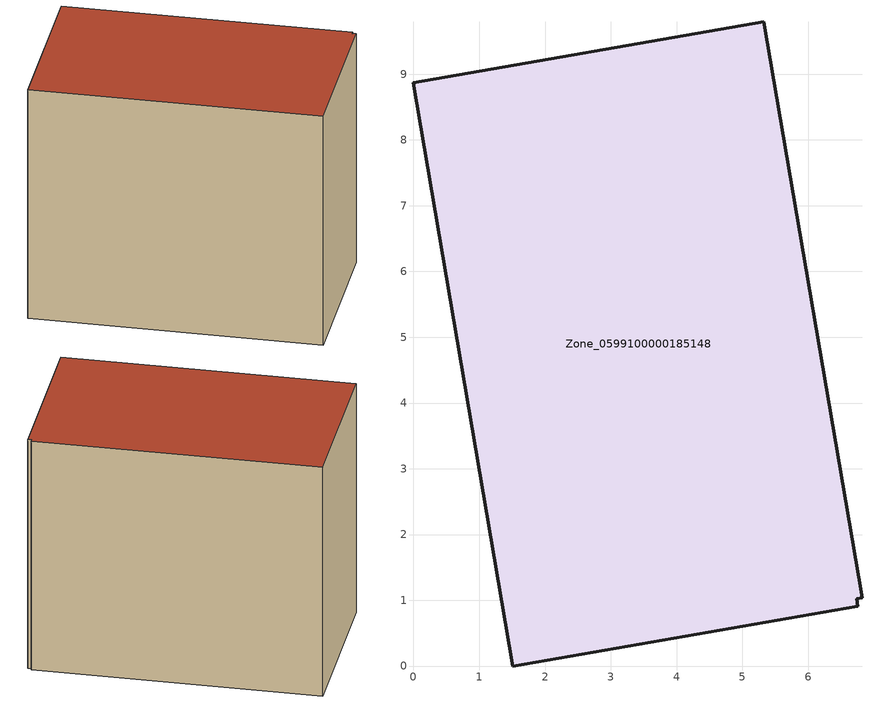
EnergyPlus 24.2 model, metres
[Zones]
Zone_0599100000185148
 floor ground (C_G): 6.82,1.04 6.74,1.02 6.76,0.91 1.51,0 0,8.87 5.33,9.79 z0
 wall outside (C_F): 6.82,1.04 5.33,9.79 0,8.87 1.51,0 6.76,0.91 6.74,1.02 6.82,1.04 z0:7.75
 roof outside (C_R): 6.74,1.02 6.82,1.04 5.33,9.79 0,8.87 1.51,0 6.76,0.91 z7.75
[BUILDING]
Pand.0599100000185148: North Axis=0; Terrain=City; Loads Convergence Tolerance Value=0.04; Temperature Convergence Tolerance Value=0.4; Solar Distribution=FullExterior; Maximum Number of Warmup Days=25; Minimum Number of Warmup Days=1
[Site:Location]
Rotterdam.The.Hague.AP_ZH_NLD Design_Conditions: Latitude=51.96; Longitude=4.45; Time Zone=1; Elevation=-4.5
[SITE:GROUNDTEMPERATURE:BUILDINGSURFACE]
18, 18, 18, 18, 18, 18, 18, 18, 18, 18, 18, 18
[MATERIAL] Thermal Absorptance=0.9; Solar Absorptance=0.7; Visible Absorptance=0.7
Name | Roughness | Thickness | Conductivity | Density | Specific Heat
G.TI.1975-1991 | MediumSmooth | 0.15 | 0.288461 | 540 | 1210
F.TI.1975-1991 | Rough | 0.3 | 0.230769 | 1920 | 840
R.TI.1975-1991 | MediumRough | 0.2 | 0.153846 | 1500 | 1000
[CONSTRUCTION]
C_G: G.TI.1975-1991
C_F: F.TI.1975-1991
C_R: R.TI.1975-1991
[ZONE]
Zone_0599100000185148: Type=1; Multiplier=1; Ceiling Height=Autocalculate; Volume=Autocalculate; Floor Area=autocalculate; Part of Total Floor Area=Yes
[ZONEINFILTRATION:DESIGNFLOWRATE]
Infil_Zone_0599100000185148: Zone or ZoneList or Space or SpaceList=Zone_0599100000185148; Schedule=AlwaysOn; Design Flow Rate Calculation Method=Flow/Area; Flow Rate per Floor Area=0.003; Constant Term Coefficient=1; Temperature Term Coefficient=0; Velocity Term Coefficient=0; Velocity Squared Term Coefficient=0
[HVACTEMPLATE:ZONE:IDEALLOADSAIRSYSTEM]
Zone_0599100000185148: Maximum Heating Supply Air Temperature=50; Minimum Cooling Supply Air Temperature=13; Maximum Heating Supply Air Humidity Ratio=0.0156; Minimum Cooling Supply Air Humidity Ratio=0.0077; Heating Limit=NoLimit; Cooling Limit=NoLimit; Dehumidification Control Type=ConstantSensibleHeatRatio; Cooling Sensible Heat Ratio=0.7; Dehumidification Setpoint=60; Humidification Control Type=None; Humidification Setpoint=30; Outdoor Air Method=None; Outdoor Air Flow Rate per Person=0.00944; Outdoor Air Flow Rate per Zone Floor Area=0; Outdoor Air Flow Rate per Zone=0; Demand Controlled Ventilation Type=None; Outdoor Air Economizer Type=NoEconomizer; Heat Recovery Type=None; Sensible Heat Recovery Effectiveness=0.7; Latent Heat Recovery Effectiveness=0.65
[ZONECONTROL:THERMOSTAT]
ThermostatControl_Zone_0599100000185148: Zone or ZoneList=Zone_0599100000185148; Control Type Schedule=DualSetpointControlType; Control 1=Thermostat_Zone_0599100000185148; Temperature Difference Between Cutout And Setpoint=0
[THERMOSTATSETPOINT:DUALSETPOINT]
Thermostat_Zone_0599100000185148: Heating Setpoint Temperature Schedule=HeatingSetpoint_Zone_0599100000185148; Cooling Setpoint Temperature Schedule=CoolingSetpoint_Zone_0599100000185148
[SCHEDULE:COMPACT]
HeatingSetpoint_Zone_0599100000185148: Through: 12/31, For: AllDays, Until: 24:00, 21
CoolingSetpoint_Zone_0599100000185148: Through: 12/31, For: AllDays, Until: 24:00, 24
DualSetpointControlType: Through: 12/31, For: AllDays, Until: 24:00, 4
AlwaysOn: Through: 12/31, For: AllDays, Until: 24:00, 1
